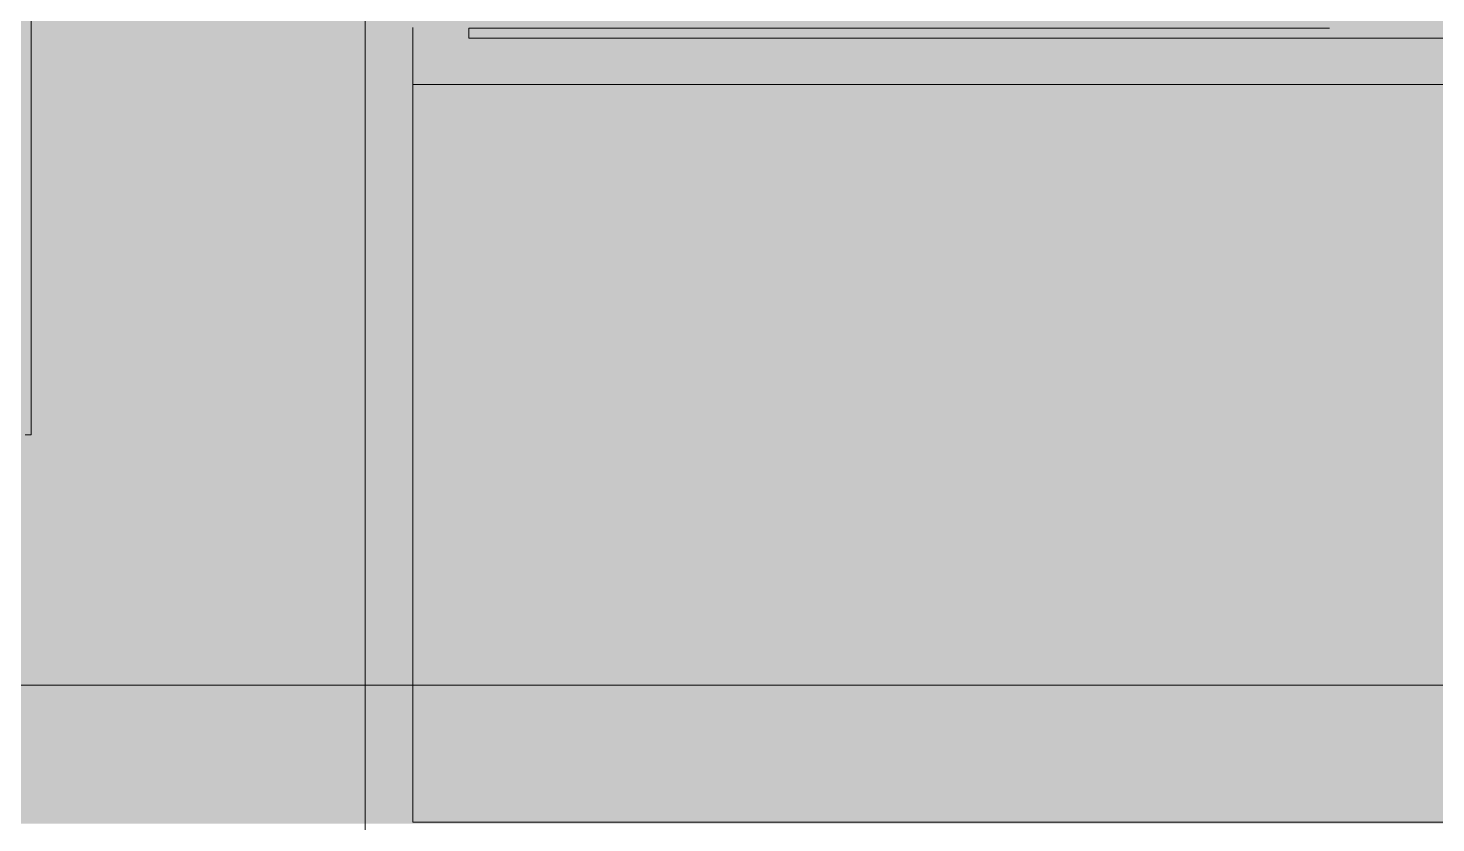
# Model space of a CAD drawing. Header units: metres. Extents: x -3 to 171, y -23 to 41.
# Drawn here: x 12.968 to 14.154, y -4.499 to -3.829 of the extents above; entities that cross this region are included whole.
import ezdxf

# ---------------------------------------------------------------- set-up
doc = ezdxf.new("R2010")
doc.units = ezdxf.units.M
doc.header["$MEASUREMENT"] = 0
doc.linetypes.add('Achse', pattern=[0.004, 0.002, -0.001, 0, -0.001])
doc.linetypes.add('Wipeout_Contour', pattern=[1, 0, -1])
for name, color, linetype in [('6._Dach PP STG1_1_140 Brüstung', 7, 'Continuous'), ('6._Dach PP STG1_1_325 Dachfenster', 7, 'Continuous'), ('6._Dach PP STG1_1_330 Dachaufbau', 7, 'Continuous'), ('6._Dach PP STG1_1_611 Entwässerung', 7, 'Continuous')]:
    doc.layers.add(name, color=color, linetype=linetype)

msp = doc.modelspace()

# ---------------------------------------------------------------- linework, layer by layer
at = {"layer": '6._Dach PP STG1_1_325 Dachfenster', "color": 7, "linetype": 'Continuous', "lineweight": 13, "ltscale": 1000, "true_color": 0xf4f4f4, "flags": 128}
for points in [[(13.2919, -3.8769), (13.2919, -3.8288)], [(13.3392, -3.8293), (13.3392, -3.8376)], [(13.3392, -3.8376), (14.9446, -3.8376)], [(14.9919, -3.8769), (13.2919, -3.8769)]]:
    msp.add_lwpolyline(points, dxfattribs=at)
at = {"layer": '6._Dach PP STG1_1_325 Dachfenster', "color": 7, "linetype": 'Continuous', "lineweight": 13, "ltscale": 1000, "flags": 128}
msp.add_lwpolyline([(14.0646, -3.8293), (13.3392, -3.8293)], dxfattribs=at)
at = {"layer": '6._Dach PP STG1_1_611 Entwässerung', "color": 14, "linetype": 'Achse', "lineweight": 13, "ltscale": 1000, "true_color": 0xa80000}
msp.add_line((12.9703, -0.7691), (12.9703, -4.1721), dxfattribs=at)
at = {"layer": '6._Dach PP STG1_1_611 Entwässerung', "color": 171, "linetype": 'Continuous', "lineweight": 13, "ltscale": 1000, "true_color": 0x6c6cff, "flags": 128}
for points in [[(12.9703, -0.6984), (12.9703, -4.1721)], [(12.9703, -4.1721), (12.9653, -4.1721)]]:
    msp.add_lwpolyline(points, dxfattribs=at)

# ---------------------------------------------------------------- wipeouts: each hides what was drawn before it
at = {"color": 254, "linetype": 'Wipeout_Contour', "lineweight": 0, "ltscale": 65.585994}
msp.add_wipeout([(12.6948, -4.6234), (18.7195, -4.6234), (18.7203, -4.3834), (12.6948, -4.3834)], dxfattribs=at).dxf.layer = '6._Dach PP STG1_1_140 Brüstung'

# ---------------------------------------------------------------- next in the draw order: linework, layer by layer
at = {"layer": '6._Dach PP STG1_1_325 Dachfenster', "color": 7, "linetype": 'Continuous', "lineweight": 13, "ltscale": 1000, "true_color": 0xf4f4f4, "flags": 128}
msp.add_lwpolyline([(14.9919, -4.4988), (13.2919, -4.4988)], dxfattribs=at)

# ---------------------------------------------------------------- next in the draw order: wipeouts: each hides what was drawn before it
at = {"color": 254, "linetype": 'Wipeout_Contour', "lineweight": 0, "ltscale": 47.098982}
msp.add_wipeout([(12.695, -4.3834), (19.0102, -4.3834), (12.695, -4.3832)], dxfattribs=at).dxf.layer = '6._Dach PP STG1_1_140 Brüstung'

# ---------------------------------------------------------------- next in the draw order: hatches: boundary and pattern name
at = {"layer": '6._Dach PP STG1_1_330 Dachaufbau', "linetype": 'Continuous', "lineweight": 0, "true_color": 0x000000}
h = msp.add_hatch(color=18, dxfattribs=at)
h.paths.add_polyline_path([(18.84, -4.5), (18.8399, -4.5433), (18.8397, -4.6), (18.9704, -4.6), (18.986, 0.07), (17.955, 0.07), (17.955, -0.7715), (16.205, -0.7715), (16.205, 0.07), (15.195, 0.07), (15.195, -0.4), (15.505, -0.4), (15.505, -0.7353), (12.655, -0.7353), (12.655, -4.5)])
h.paths.add_polyline_path([(17.93, -3.7987), (16.23, -3.7987), (16.23, -2.1975), (17.93, -2.1975)], flags=0)
h.paths.add_polyline_path([(14.9919, -2.1975), (14.9919, -3.7987), (13.2919, -3.7987), (13.2919, -2.1975)], flags=0)

# ---------------------------------------------------------------- next in the draw order: linework, layer by layer
at = {"layer": '6._Dach PP STG1_1_140 Brüstung', "color": 7, "linetype": 'Continuous', "lineweight": 18, "ltscale": 1000}
msp.add_line((12.695, -4.3834), (19.0102, -4.3834), dxfattribs=at)
at = {"layer": '6._Dach PP STG1_1_140 Brüstung', "color": 7, "linetype": 'Continuous', "lineweight": 18, "ltscale": 1000, "flags": 128}
msp.add_lwpolyline([(19.0105, -4.3832), (12.695, -4.3832)], dxfattribs=at)
at = {"layer": '6._Dach PP STG1_1_325 Dachfenster', "color": 7, "linetype": 'Continuous', "lineweight": 13, "ltscale": 1000, "true_color": 0xf4f4f4, "flags": 128}
for points in [[(13.2519, -4.5578), (13.2519, -2.1993)], [(13.2919, -3.8769), (13.2919, -4.4988)]]:
    msp.add_lwpolyline(points, dxfattribs=at)

doc.saveas('drawing.dxf')
